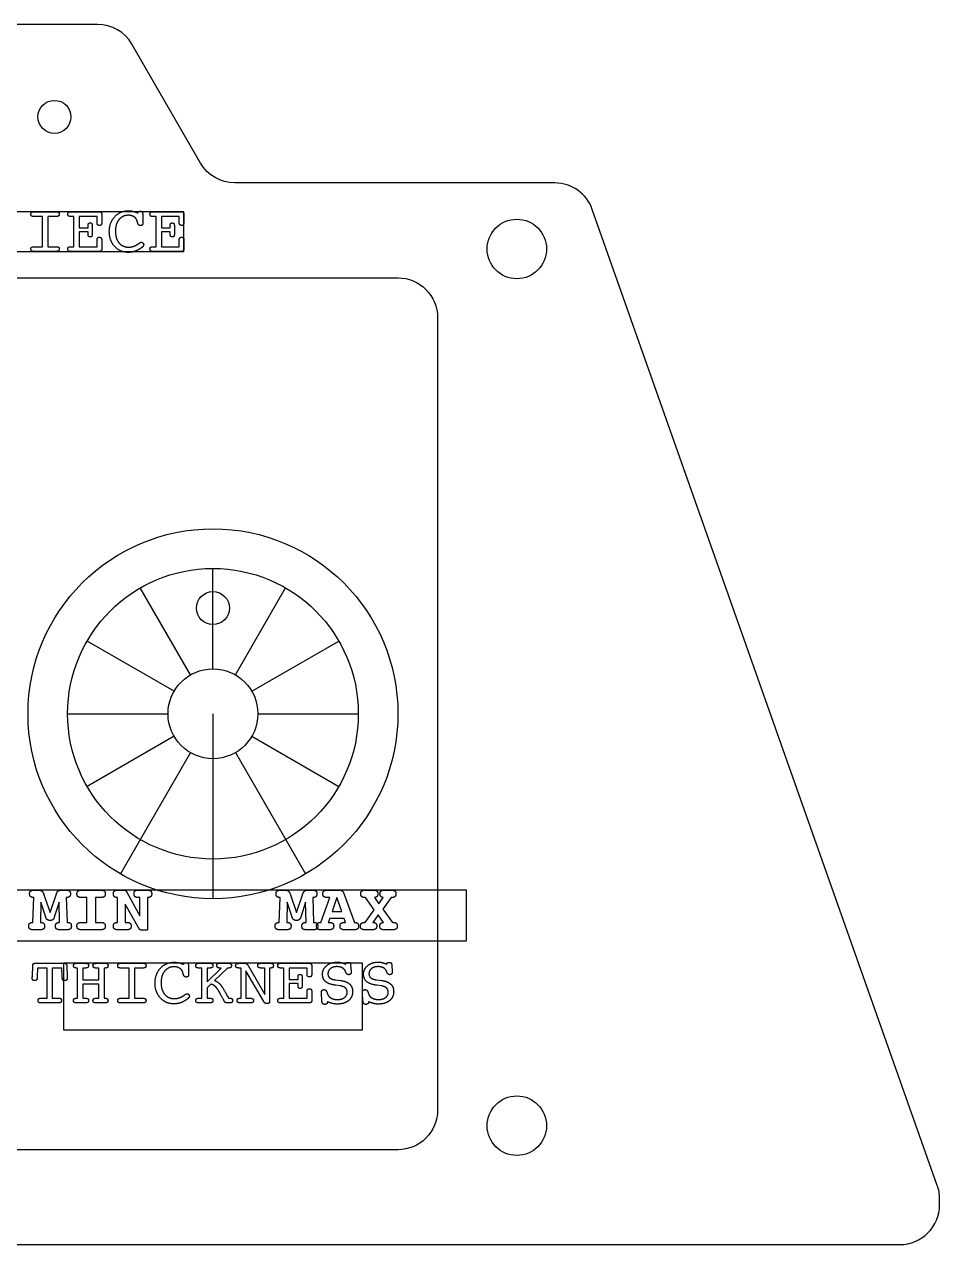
# Model space of a CAD drawing. Header units: millimetres. Extents: x -125 to 125, y -165 to -73.
# Drawn here: x 55.7 to 125, y -165 to -72.6 of the extents above; entities that cross this region are included whole.
import ezdxf

# ---------------------------------------------------------------- set-up
doc = ezdxf.new("R2010")
doc.units = ezdxf.units.MM
doc.layers.get('0').update_dxf_attribs({"linetype": 'CONTINUOUS'})

msp = doc.modelspace()

# ---------------------------------------------------------------- linework, layer by layer
for p, q in [((56.412, -86.789), (56.526, -86.789)), ((56.526, -86.789), (58.061, -86.789)), ((58.061, -86.789), (58.18, -86.789)), ((59.204, -86.789), (59.318, -86.789)), ((59.318, -86.789), (61.408, -86.789)), ((65.422, -86.789), (65.536, -86.789)), ((65.536, -86.789), (67.625, -86.789)), ((57.097, -87.153), (56.526, -87.153)), ((57.097, -89.432), (57.097, -87.153)), ((58.061, -87.153), (57.489, -87.153)), ((57.489, -87.153), (57.489, -89.432)), ((59.48, -87.153), (59.318, -87.153)), ((59.48, -89.432), (59.48, -87.153)), ((61.226, -87.153), (59.88, -87.153)), ((59.88, -87.153), (59.88, -88.006)), ((61.226, -87.515), (61.226, -87.153)), ((61.582, -86.991), (61.582, -87.588)), ((65.698, -87.153), (65.536, -87.153)), ((65.698, -89.432), (65.698, -87.153)), ((67.443, -87.153), (66.097, -87.153)), ((66.097, -87.153), (66.097, -88.006)), ((67.443, -87.515), (67.443, -87.153)), ((67.8, -86.991), (67.8, -87.588)), ((59.88, -88.006), (60.543, -88.006)), ((60.543, -88.312), (59.88, -88.312)), ((59.88, -88.312), (59.88, -89.432)), ((60.543, -88.006), (60.543, -87.872)), ((60.543, -88.4), (60.543, -88.312)), ((60.864, -87.93), (60.864, -88.4)), ((66.097, -88.006), (66.76, -88.006)), ((66.76, -88.312), (66.097, -88.312)), ((66.097, -88.312), (66.097, -89.432)), ((66.76, -88.006), (66.76, -87.872)), ((66.76, -88.4), (66.76, -88.312)), ((67.081, -87.93), (67.081, -88.4)), ((56.526, -89.432), (57.097, -89.432)), ((57.489, -89.432), (58.061, -89.432)), ((59.318, -89.432), (59.48, -89.432)), ((59.88, -89.432), (61.226, -89.432)), ((61.226, -89.432), (61.226, -89.023)), ((61.582, -88.964), (61.582, -89.602)), ((65.536, -89.432), (65.698, -89.432)), ((66.097, -89.432), (67.443, -89.432)), ((67.443, -89.432), (67.443, -89.023)), ((67.8, -88.964), (67.8, -89.602)), ((56.526, -89.789), (56.407, -89.789)), ((58.061, -89.789), (56.526, -89.789)), ((59.318, -89.789), (59.199, -89.789)), ((61.408, -89.789), (59.318, -89.789)), ((65.536, -89.789), (65.417, -89.789)), ((67.625, -89.789), (65.536, -89.789)), ((70, -121.389), (70, -113.789)), ((68.3, -121.845), (64.5, -115.263)), ((71.7, -121.845), (75.5, -115.263)), ((67.056, -123.089), (60.474, -119.289)), ((72.944, -123.089), (79.526, -119.289)), ((59, -124.789), (66.6, -124.789)), ((70, -124.789), (70, -138.789)), ((73.4, -124.789), (81, -124.789)), ((67.056, -126.489), (60.474, -130.289)), ((72.944, -126.489), (79.526, -130.289)), ((68.3, -127.734), (63, -136.913)), ((71.7, -127.734), (77, -136.913)), ((56.442, -138.14), (56.836, -138.14)), ((57.178, -138.411), (57.674, -139.845)), ((57.674, -139.845), (58.157, -138.411)), ((58.498, -138.14), (58.893, -138.14)), ((60.026, -138.145), (61.529, -138.145)), ((62.773, -138.14), (63.188, -138.14)), ((63.509, -138.337), (64.473, -140.093)), ((64.334, -138.14), (65.052, -138.14)), ((75.094, -138.14), (75.489, -138.14)), ((75.831, -138.411), (76.326, -139.845)), ((76.326, -139.845), (76.809, -138.411)), ((77.151, -138.14), (77.546, -138.14)), ((78.638, -138.14), (79.587, -138.14)), ((79.903, -138.383), (79.903, -138.39)), ((79.903, -138.39), (80.705, -140.586)), ((81.509, -138.14), (82.157, -138.14)), ((82.959, -138.14), (83.525, -138.14)), ((56.368, -140.586), (56.442, -138.699)), ((56.442, -138.699), (56.401, -138.699)), ((56.976, -139.043), (56.94, -140.586)), ((57.342, -140.191), (56.976, -139.043)), ((58.359, -139.043), (57.99, -140.191)), ((58.395, -140.586), (58.359, -139.043)), ((58.933, -138.699), (58.893, -138.699)), ((58.893, -138.699), (58.964, -140.586)), ((60.451, -138.699), (60.026, -138.699)), ((60.451, -140.586), (60.451, -138.699)), ((61.104, -138.699), (61.104, -140.586)), ((61.529, -138.699), (61.104, -138.699)), ((62.773, -138.699), (62.733, -138.699)), ((62.773, -140.586), (62.773, -138.699)), ((64.405, -141.061), (63.352, -139.212)), ((63.352, -139.212), (63.352, -140.586)), ((64.473, -138.699), (64.334, -138.699)), ((64.473, -140.093), (64.473, -138.699)), ((65.095, -138.699), (65.052, -138.699)), ((65.052, -138.699), (65.052, -140.996)), ((75.021, -140.586), (75.094, -138.699)), ((75.094, -138.699), (75.054, -138.699)), ((75.628, -139.043), (75.593, -140.586)), ((75.995, -140.191), (75.628, -139.043)), ((77.012, -139.043), (76.642, -140.191)), ((77.047, -140.586), (77.012, -139.043)), ((77.586, -138.699), (77.546, -138.699)), ((77.546, -138.699), (77.616, -140.586)), ((78.163, -140.586), (78.841, -138.699)), ((78.841, -138.699), (78.638, -138.699)), ((79.379, -138.699), (79.013, -139.766)), ((79.746, -139.766), (79.379, -138.699)), ((81.54, -138.699), (81.479, -138.699)), ((82.212, -139.632), (81.54, -138.699)), ((82.218, -138.699), (82.562, -139.182)), ((82.562, -139.182), (82.893, -138.699)), ((83.482, -138.699), (82.85, -139.577)), ((83.508, -138.699), (83.482, -138.699)), ((83.556, -138.699), (83.508, -138.699)), ((78.836, -140.29), (78.727, -140.586)), ((79.928, -140.29), (78.836, -140.29)), ((79.013, -139.766), (79.746, -139.766)), ((80.032, -140.586), (79.928, -140.29)), ((81.519, -140.581), (82.212, -139.632)), ((82.508, -140.017), (82.109, -140.581)), ((82.898, -140.581), (82.508, -140.017)), ((82.85, -139.577), (83.596, -140.581)), ((56.328, -140.586), (56.368, -140.586)), ((56.94, -141.14), (56.368, -141.14)), ((56.94, -140.586), (56.981, -140.586)), ((58.354, -140.586), (58.395, -140.586)), ((58.964, -141.14), (58.395, -141.14)), ((58.964, -140.586), (59.007, -140.586)), ((60.026, -140.586), (60.451, -140.586)), ((61.529, -141.14), (60.026, -141.14)), ((61.104, -140.586), (61.529, -140.586)), ((62.733, -140.586), (62.773, -140.586)), ((63.499, -141.14), (62.773, -141.14)), ((63.352, -140.586), (63.499, -140.586)), ((64.913, -141.175), (64.66, -141.175)), ((74.981, -140.586), (75.021, -140.586)), ((75.593, -141.14), (75.021, -141.14)), ((75.593, -140.586), (75.633, -140.586)), ((77.007, -140.586), (77.047, -140.586)), ((77.616, -141.14), (77.047, -141.14)), ((77.616, -140.586), (77.659, -140.586)), ((78.12, -140.586), (78.163, -140.586)), ((78.815, -141.14), (78.163, -141.14)), ((78.727, -140.586), (78.815, -140.586)), ((79.944, -140.586), (80.032, -140.586)), ((80.705, -141.14), (79.944, -141.14)), ((80.705, -140.586), (80.748, -140.586)), ((81.456, -140.581), (81.519, -140.581)), ((82.073, -141.14), (81.484, -141.14)), ((83.626, -141.14), (82.949, -141.14)), ((83.596, -140.581), (83.659, -140.581)), ((56.327, -144.688), (56.352, -143.853)), ((56.544, -143.676), (58.742, -143.676)), ((56.721, -144.04), (56.696, -144.698)), ((57.447, -144.04), (56.721, -144.04)), ((57.447, -146.32), (57.447, -144.04)), ((58.565, -144.04), (57.839, -144.04)), ((57.839, -144.04), (57.839, -146.32)), ((58.591, -144.698), (58.565, -144.04)), ((58.932, -143.853), (58.96, -144.688)), ((59.638, -143.676), (59.747, -143.676)), ((59.752, -144.04), (59.711, -144.04)), ((59.747, -143.676), (60.275, -143.676)), ((59.752, -146.32), (59.752, -144.04)), ((60.26, -144.04), (60.146, -144.04)), ((60.146, -144.04), (60.146, -144.921)), ((61.358, -144.04), (61.186, -144.04)), ((61.254, -143.676), (61.758, -143.676)), ((61.358, -144.921), (61.358, -144.04)), ((61.813, -144.04), (61.753, -144.04)), ((61.753, -144.04), (61.753, -146.32)), ((61.758, -143.676), (61.871, -143.676)), ((62.979, -143.676), (63.093, -143.676)), ((63.093, -143.676), (64.629, -143.676)), ((63.665, -144.04), (63.093, -144.04)), ((63.665, -146.32), (63.665, -144.04)), ((64.629, -144.04), (64.057, -144.04)), ((64.057, -144.04), (64.057, -146.32)), ((64.629, -143.676), (64.747, -143.676)), ((68.881, -143.676), (69.746, -143.676)), ((69.167, -144.04), (69.005, -144.04)), ((69.167, -146.32), (69.167, -144.04)), ((69.675, -144.04), (69.561, -144.04)), ((69.561, -144.04), (69.561, -145.07)), ((69.561, -145.07), (70.616, -144.04)), ((71.094, -144.04), (70.115, -144.986)), ((70.477, -143.676), (71.223, -143.676)), ((70.586, -144.04), (70.53, -144.04)), ((70.616, -144.04), (70.586, -144.04)), ((71.129, -144.04), (71.094, -144.04)), ((72.141, -144.04), (72.078, -144.04)), ((72.141, -143.676), (72.379, -143.676)), ((72.141, -146.32), (72.141, -144.04)), ((72.652, -143.838), (73.927, -146.039)), ((73.828, -144.04), (73.649, -144.04)), ((73.664, -143.676), (74.269, -143.676)), ((73.927, -144.04), (73.828, -144.04)), ((73.927, -146.039), (73.927, -144.04)), ((74.269, -143.676), (74.39, -143.676)), ((74.317, -144.04), (74.286, -144.04)), ((74.286, -144.04), (74.286, -146.588)), ((75.098, -143.676), (75.212, -143.676)), ((75.212, -143.676), (77.301, -143.676)), ((75.374, -144.04), (75.212, -144.04)), ((75.374, -146.32), (75.374, -144.04)), ((77.119, -144.04), (75.774, -144.04)), ((75.774, -144.04), (75.774, -144.893)), ((77.119, -144.402), (77.119, -144.04)), ((77.476, -143.879), (77.476, -144.476)), ((80.42, -143.8), (80.456, -144.329)), ((83.529, -143.8), (83.565, -144.329)), ((60.146, -144.921), (61.358, -144.921)), ((73.844, -146.572), (72.498, -144.253)), ((72.498, -144.253), (72.498, -146.32)), ((75.774, -144.893), (76.436, -144.893)), ((76.436, -144.893), (76.436, -144.759)), ((76.758, -144.817), (76.758, -145.287)), ((79.28, -144.936), (79.684, -144.986)), ((80.456, -144.329), (80.456, -144.354)), ((82.388, -144.936), (82.793, -144.986)), ((83.565, -144.329), (83.565, -144.354)), ((61.358, -145.267), (60.146, -145.267)), ((60.146, -145.267), (60.146, -146.32)), ((61.358, -146.32), (61.358, -145.267)), ((69.839, -145.262), (69.561, -145.525)), ((69.561, -145.525), (69.561, -146.32)), ((70.596, -146.064), (70.497, -145.879)), ((76.436, -145.199), (75.774, -145.199)), ((75.774, -145.199), (75.774, -146.32)), ((76.436, -145.287), (76.436, -145.199)), ((77.119, -146.32), (77.119, -145.91)), ((77.476, -145.852), (77.476, -146.489)), ((78.212, -145.94), (78.212, -145.895)), ((78.245, -146.527), (78.212, -145.94)), ((79.669, -145.396), (79.295, -145.346)), ((81.321, -145.94), (81.321, -145.895)), ((81.354, -146.527), (81.321, -145.94)), ((82.778, -145.396), (82.403, -145.346)), ((58.353, -146.676), (56.934, -146.676)), ((56.974, -146.32), (57.058, -146.32)), ((57.058, -146.32), (57.447, -146.32)), ((57.839, -146.32), (58.229, -146.32)), ((58.229, -146.32), (58.328, -146.32)), ((59.747, -146.676), (59.633, -146.676)), ((59.706, -146.32), (59.752, -146.32)), ((60.301, -146.676), (59.747, -146.676)), ((60.146, -146.32), (60.316, -146.32)), ((61.234, -146.32), (61.358, -146.32)), ((61.758, -146.676), (61.234, -146.676)), ((61.753, -146.32), (61.793, -146.32)), ((63.093, -146.676), (62.974, -146.676)), ((63.093, -146.32), (63.665, -146.32)), ((64.629, -146.676), (63.093, -146.676)), ((64.057, -146.32), (64.629, -146.32)), ((69.746, -146.676), (68.881, -146.676)), ((68.924, -146.32), (69.005, -146.32)), ((69.005, -146.32), (69.167, -146.32)), ((69.561, -146.32), (69.731, -146.32)), ((71.312, -146.676), (71.069, -146.676)), ((71.177, -146.32), (71.223, -146.32)), ((72.141, -146.676), (72.022, -146.676)), ((72.093, -146.32), (72.141, -146.32)), ((72.774, -146.676), (72.141, -146.676)), ((72.498, -146.32), (72.627, -146.32)), ((72.627, -146.32), (72.814, -146.32)), ((75.212, -146.676), (75.093, -146.676)), ((75.212, -146.32), (75.374, -146.32)), ((77.301, -146.676), (75.212, -146.676)), ((75.774, -146.32), (77.119, -146.32))]:
    msp.add_line(p, q)
for points in [[(63.866, -74.105, 0.267949), (61.268, -72.605), (-61.268, -72.605, 0.267949), (-63.866, -74.105), (-69.062, -83.105, -0.267949), (-71.66, -84.605), (-95.879, -84.605, 0.317837), (-98.707, -86.605), (-124.828, -160.488, 0.085164), (-125, -161.488), (-125, -161.973, 0.414214), (-122, -164.973), (122, -164.973, 0.414214), (125, -161.973), (125, -161.488, 0.085164), (124.828, -160.488), (98.707, -86.605, 0.317837), (95.879, -84.605), (71.66, -84.605, -0.267949), (69.062, -83.105)], [(24, -91.789), (84, -91.789, -0.414214), (87, -94.789), (87, -154.789, -0.414214), (84, -157.789), (24, -157.789, -0.414214), (21, -154.789), (21, -94.789, -0.414214)]]:
    msp.add_lwpolyline(points, format="xyb", close=True)
for points in [[(40.205, -89.789), (67.795, -89.789), (67.795, -86.789), (40.205, -86.789)], [(50.822, -141.966), (89.178, -141.966), (89.178, -138.14), (50.822, -138.14)], [(58.683, -148.725), (81.317, -148.725), (81.317, -143.676), (58.683, -143.676)]]:
    msp.add_lwpolyline(points, close=True)
for centre, radius in [((58, -79.605), 1.25), ((93, -89.605), 2.25), ((70, -124.789), 14), ((70, -124.789), 11), ((70, -116.789), 1.25), ((70, -124.789), 3.4), ((93, -155.973), 2.25)]:
    msp.add_circle(centre, radius)
for points in [[(56.268, -86.835), (56.316, -86.789), (56.412, -86.789)], [(58.18, -86.789), (58.271, -86.789), (58.317, -86.835)], [(59.06, -86.835), (59.108, -86.789), (59.204, -86.789)], [(61.408, -86.789), (61.494, -86.789), (61.537, -86.842)], [(62.566, -87.161), (62.978, -86.711), (63.603, -86.711)], [(63.603, -86.711), (63.77, -86.711), (63.942, -86.751)], [(63.942, -86.751), (64.117, -86.792), (64.309, -86.873)], [(64.309, -86.873), (64.334, -86.804), (64.38, -86.776)], [(64.38, -86.776), (64.425, -86.749), (64.511, -86.749)], [(64.511, -86.749), (64.605, -86.749), (64.643, -86.794)], [(64.643, -86.794), (64.681, -86.84), (64.681, -86.981)], [(65.278, -86.835), (65.326, -86.789), (65.422, -86.789)], [(67.625, -86.789), (67.711, -86.789), (67.754, -86.842)], [(56.22, -86.971), (56.22, -86.878), (56.268, -86.835)], [(56.278, -87.115), (56.22, -87.075), (56.22, -86.971)], [(56.526, -87.153), (56.336, -87.153), (56.278, -87.115)], [(58.306, -87.115), (58.251, -87.153), (58.061, -87.153)], [(58.365, -86.971), (58.365, -87.075), (58.306, -87.115)], [(58.317, -86.835), (58.365, -86.88), (58.365, -86.971)], [(59.015, -86.971), (59.015, -86.878), (59.06, -86.835)], [(59.07, -87.115), (59.015, -87.075), (59.015, -86.971)], [(59.318, -87.153), (59.129, -87.153), (59.07, -87.115)], [(60.543, -87.872), (60.543, -87.735), (60.578, -87.682)], [(60.578, -87.682), (60.616, -87.629), (60.707, -87.629)], [(60.707, -87.629), (60.796, -87.629), (60.828, -87.687)], [(60.828, -87.687), (60.864, -87.743), (60.864, -87.93)], [(61.263, -87.765), (61.226, -87.71), (61.226, -87.515)], [(61.537, -86.842), (61.582, -86.893), (61.582, -86.991)], [(61.582, -87.588), (61.582, -87.72), (61.544, -87.771)], [(62.154, -88.292), (62.154, -87.611), (62.566, -87.161)], [(62.885, -87.384), (62.614, -87.71), (62.614, -88.261)], [(63.603, -87.055), (63.156, -87.055), (62.885, -87.384)], [(64.031, -87.176), (63.849, -87.055), (63.603, -87.055)], [(64.261, -87.485), (64.213, -87.295), (64.031, -87.176)], [(64.289, -87.593), (64.271, -87.523), (64.261, -87.485)], [(64.506, -87.831), (64.339, -87.831), (64.289, -87.593)], [(64.691, -87.629), (64.691, -87.748), (64.651, -87.791)], [(64.681, -86.981), (64.681, -87.229), (64.686, -87.444)], [(64.686, -87.444), (64.691, -87.657), (64.691, -87.629)], [(65.232, -86.971), (65.232, -86.878), (65.278, -86.835)], [(65.288, -87.115), (65.232, -87.075), (65.232, -86.971)], [(65.536, -87.153), (65.346, -87.153), (65.288, -87.115)], [(66.76, -87.872), (66.76, -87.735), (66.796, -87.682)], [(66.796, -87.682), (66.833, -87.629), (66.925, -87.629)], [(66.925, -87.629), (67.013, -87.629), (67.046, -87.687)], [(67.046, -87.687), (67.081, -87.743), (67.081, -87.93)], [(67.481, -87.765), (67.443, -87.71), (67.443, -87.515)], [(67.754, -86.842), (67.8, -86.893), (67.8, -86.991)], [(67.8, -87.588), (67.8, -87.72), (67.762, -87.771)], [(60.575, -88.636), (60.543, -88.575), (60.543, -88.4)], [(60.702, -88.696), (60.611, -88.696), (60.575, -88.636)], [(60.828, -88.643), (60.793, -88.696), (60.702, -88.696)], [(60.864, -88.4), (60.864, -88.59), (60.828, -88.643)], [(61.408, -87.821), (61.304, -87.821), (61.263, -87.765)], [(61.544, -87.771), (61.506, -87.821), (61.408, -87.821)], [(62.561, -89.422), (62.154, -88.98), (62.154, -88.292)], [(62.614, -88.261), (62.614, -88.813), (62.887, -89.142)], [(64.651, -87.791), (64.61, -87.831), (64.506, -87.831)], [(66.793, -88.636), (66.76, -88.575), (66.76, -88.4)], [(66.919, -88.696), (66.828, -88.696), (66.793, -88.636)], [(67.046, -88.643), (67.011, -88.696), (66.919, -88.696)], [(67.081, -88.4), (67.081, -88.59), (67.046, -88.643)], [(67.625, -87.821), (67.521, -87.821), (67.481, -87.765)], [(67.762, -87.771), (67.724, -87.821), (67.625, -87.821)], [(56.22, -89.607), (56.22, -89.506), (56.275, -89.47)], [(56.275, -89.47), (56.331, -89.432), (56.526, -89.432)], [(58.061, -89.432), (58.256, -89.432), (58.309, -89.47)], [(58.309, -89.47), (58.365, -89.506), (58.365, -89.607)], [(59.015, -89.607), (59.015, -89.506), (59.068, -89.47)], [(59.068, -89.47), (59.124, -89.432), (59.318, -89.432)], [(61.226, -89.023), (61.226, -88.828), (61.263, -88.772)], [(61.263, -88.772), (61.304, -88.717), (61.408, -88.717)], [(61.408, -88.717), (61.504, -88.717), (61.542, -88.77)], [(61.542, -88.77), (61.582, -88.82), (61.582, -88.964)], [(63.593, -89.862), (62.968, -89.862), (62.561, -89.422)], [(62.887, -89.142), (63.163, -89.468), (63.613, -89.468)], [(63.613, -89.468), (63.76, -89.468), (63.912, -89.427)], [(63.912, -89.427), (64.064, -89.384), (64.21, -89.301)], [(64.473, -89.592), (64.261, -89.731), (64.046, -89.797)], [(64.21, -89.301), (64.279, -89.265), (64.398, -89.182)], [(64.398, -89.182), (64.516, -89.096), (64.567, -89.096)], [(64.694, -89.422), (64.635, -89.491), (64.473, -89.592)], [(64.567, -89.096), (64.645, -89.096), (64.699, -89.149)], [(64.754, -89.276), (64.754, -89.351), (64.694, -89.422)], [(64.699, -89.149), (64.754, -89.2), (64.754, -89.276)], [(65.232, -89.607), (65.232, -89.506), (65.285, -89.47)], [(65.285, -89.47), (65.341, -89.432), (65.536, -89.432)], [(67.443, -89.023), (67.443, -88.828), (67.481, -88.772)], [(67.481, -88.772), (67.521, -88.717), (67.625, -88.717)], [(67.625, -88.717), (67.721, -88.717), (67.759, -88.77)], [(67.759, -88.77), (67.8, -88.82), (67.8, -88.964)], [(56.268, -89.744), (56.22, -89.698), (56.22, -89.607)], [(56.407, -89.789), (56.316, -89.789), (56.268, -89.744)], [(58.309, -89.751), (58.256, -89.789), (58.061, -89.789)], [(58.365, -89.607), (58.365, -89.711), (58.309, -89.751)], [(59.06, -89.744), (59.015, -89.698), (59.015, -89.607)], [(59.199, -89.789), (59.108, -89.789), (59.06, -89.744)], [(61.537, -89.741), (61.491, -89.789), (61.408, -89.789)], [(61.582, -89.602), (61.582, -89.693), (61.537, -89.741)], [(64.046, -89.797), (63.831, -89.862), (63.593, -89.862)], [(65.278, -89.744), (65.232, -89.698), (65.232, -89.607)], [(65.417, -89.789), (65.326, -89.789), (65.278, -89.744)], [(67.754, -89.741), (67.709, -89.789), (67.625, -89.789)], [(67.8, -89.602), (67.8, -89.693), (67.754, -89.741)], [(56.121, -138.421), (56.121, -138.271), (56.194, -138.206)], [(56.191, -138.628), (56.121, -138.557), (56.121, -138.421)], [(56.194, -138.206), (56.27, -138.14), (56.442, -138.14)], [(56.836, -138.14), (56.968, -138.14), (57.046, -138.203)], [(57.046, -138.203), (57.127, -138.266), (57.178, -138.411)], [(58.157, -138.411), (58.202, -138.269), (58.283, -138.206)], [(58.283, -138.206), (58.364, -138.14), (58.498, -138.14)], [(58.893, -138.14), (59.065, -138.14), (59.138, -138.206)], [(59.138, -138.206), (59.214, -138.271), (59.214, -138.421)], [(59.214, -138.421), (59.214, -138.557), (59.141, -138.628)], [(59.705, -138.421), (59.705, -138.271), (59.778, -138.208)], [(59.778, -138.633), (59.705, -138.567), (59.705, -138.421)], [(59.778, -138.208), (59.852, -138.145), (60.026, -138.145)], [(61.529, -138.145), (61.708, -138.145), (61.779, -138.208)], [(61.85, -138.421), (61.85, -138.567), (61.777, -138.633)], [(61.779, -138.208), (61.85, -138.271), (61.85, -138.421)], [(62.462, -138.421), (62.462, -138.274), (62.535, -138.208)], [(62.533, -138.628), (62.462, -138.555), (62.462, -138.421)], [(62.535, -138.208), (62.611, -138.14), (62.773, -138.14)], [(63.188, -138.14), (63.337, -138.14), (63.39, -138.18)], [(63.39, -138.18), (63.444, -138.218), (63.509, -138.337)], [(64.023, -138.421), (64.023, -138.274), (64.094, -138.208)], [(64.094, -138.633), (64.023, -138.567), (64.023, -138.421)], [(64.094, -138.208), (64.167, -138.14), (64.334, -138.14)], [(65.052, -138.14), (65.217, -138.14), (65.29, -138.208)], [(65.29, -138.208), (65.363, -138.274), (65.363, -138.421)], [(65.363, -138.421), (65.363, -138.555), (65.293, -138.628)], [(74.773, -138.421), (74.773, -138.271), (74.847, -138.206)], [(74.844, -138.628), (74.773, -138.557), (74.773, -138.421)], [(74.847, -138.206), (74.922, -138.14), (75.094, -138.14)], [(75.489, -138.14), (75.621, -138.14), (75.699, -138.203)], [(75.699, -138.203), (75.78, -138.266), (75.831, -138.411)], [(76.809, -138.411), (76.855, -138.269), (76.936, -138.206)], [(76.936, -138.206), (77.017, -138.14), (77.151, -138.14)], [(77.546, -138.14), (77.718, -138.14), (77.791, -138.206)], [(77.791, -138.206), (77.867, -138.271), (77.867, -138.421)], [(77.867, -138.421), (77.867, -138.557), (77.793, -138.628)], [(78.317, -138.421), (78.317, -138.271), (78.39, -138.206)], [(78.39, -138.633), (78.317, -138.567), (78.317, -138.421)], [(78.39, -138.206), (78.466, -138.14), (78.638, -138.14)], [(79.587, -138.14), (79.812, -138.14), (79.903, -138.383)], [(81.188, -138.421), (81.188, -138.271), (81.261, -138.206)], [(81.259, -138.631), (81.188, -138.56), (81.188, -138.421)], [(81.261, -138.206), (81.337, -138.14), (81.509, -138.14)], [(82.157, -138.14), (82.329, -138.14), (82.402, -138.206)], [(82.402, -138.206), (82.478, -138.271), (82.478, -138.421)], [(82.478, -138.421), (82.478, -138.55), (82.412, -138.62)], [(82.642, -138.421), (82.642, -138.271), (82.716, -138.206)], [(82.706, -138.618), (82.642, -138.547), (82.642, -138.421)], [(82.716, -138.206), (82.789, -138.14), (82.959, -138.14)], [(83.525, -138.14), (83.695, -138.14), (83.768, -138.206)], [(83.768, -138.206), (83.844, -138.271), (83.844, -138.421)], [(83.844, -138.421), (83.844, -138.56), (83.771, -138.631)], [(56.401, -138.699), (56.265, -138.699), (56.191, -138.628)], [(59.141, -138.628), (59.07, -138.699), (58.933, -138.699)], [(60.026, -138.699), (59.854, -138.699), (59.778, -138.633)], [(61.777, -138.633), (61.703, -138.699), (61.529, -138.699)], [(62.733, -138.699), (62.604, -138.699), (62.533, -138.628)], [(64.334, -138.699), (64.167, -138.699), (64.094, -138.633)], [(65.293, -138.628), (65.224, -138.699), (65.095, -138.699)], [(75.054, -138.699), (74.917, -138.699), (74.844, -138.628)], [(77.793, -138.628), (77.723, -138.699), (77.586, -138.699)], [(78.638, -138.699), (78.466, -138.699), (78.39, -138.633)], [(81.479, -138.699), (81.332, -138.699), (81.259, -138.631)], [(82.412, -138.62), (82.347, -138.691), (82.218, -138.699)], [(82.893, -138.699), (82.769, -138.689), (82.706, -138.618)], [(83.771, -138.631), (83.7, -138.699), (83.556, -138.699)], [(57.459, -140.379), (57.383, -140.32), (57.342, -140.191)], [(57.669, -140.434), (57.537, -140.434), (57.459, -140.379)], [(57.874, -140.379), (57.8, -140.434), (57.669, -140.434)], [(57.99, -140.191), (57.949, -140.32), (57.874, -140.379)], [(76.111, -140.379), (76.035, -140.32), (75.995, -140.191)], [(76.321, -140.434), (76.19, -140.434), (76.111, -140.379)], [(76.526, -140.379), (76.453, -140.434), (76.321, -140.434)], [(76.642, -140.191), (76.602, -140.32), (76.526, -140.379)], [(56.052, -140.859), (56.052, -140.725), (56.121, -140.657)], [(56.126, -141.074), (56.052, -141.008), (56.052, -140.859)], [(56.121, -140.657), (56.191, -140.586), (56.328, -140.586)], [(56.368, -141.14), (56.199, -141.14), (56.126, -141.074)], [(57.183, -141.074), (57.11, -141.14), (56.94, -141.14)], [(56.981, -140.586), (57.117, -140.586), (57.185, -140.657)], [(57.256, -140.859), (57.256, -141.008), (57.183, -141.074)], [(57.185, -140.657), (57.256, -140.725), (57.256, -140.859)], [(58.078, -140.859), (58.078, -140.725), (58.147, -140.657)], [(58.149, -141.077), (58.078, -141.011), (58.078, -140.859)], [(58.147, -140.657), (58.218, -140.586), (58.354, -140.586)], [(58.395, -141.14), (58.223, -141.14), (58.149, -141.077)], [(59.207, -141.074), (59.136, -141.14), (58.964, -141.14)], [(59.007, -140.586), (59.143, -140.586), (59.212, -140.657)], [(59.28, -140.859), (59.28, -141.008), (59.207, -141.074)], [(59.212, -140.657), (59.28, -140.725), (59.28, -140.859)], [(59.705, -140.859), (59.705, -140.712), (59.778, -140.649)], [(59.778, -141.074), (59.705, -141.008), (59.705, -140.859)], [(59.778, -140.649), (59.852, -140.586), (60.026, -140.586)], [(60.026, -141.14), (59.854, -141.14), (59.778, -141.074)], [(61.529, -140.586), (61.701, -140.586), (61.774, -140.652)], [(61.774, -141.074), (61.698, -141.14), (61.529, -141.14)], [(61.774, -140.652), (61.85, -140.715), (61.85, -140.859)], [(61.85, -140.859), (61.85, -141.006), (61.774, -141.074)], [(62.462, -140.859), (62.462, -140.725), (62.53, -140.657)], [(62.535, -141.074), (62.462, -141.008), (62.462, -140.859)], [(62.53, -140.657), (62.599, -140.586), (62.733, -140.586)], [(62.773, -141.14), (62.609, -141.14), (62.535, -141.074)], [(63.499, -140.586), (63.664, -140.586), (63.734, -140.649)], [(63.732, -141.074), (63.661, -141.14), (63.499, -141.14)], [(63.805, -140.859), (63.805, -141.008), (63.732, -141.074)], [(63.734, -140.649), (63.805, -140.712), (63.805, -140.859)], [(64.488, -141.15), (64.44, -141.125), (64.405, -141.061)], [(64.66, -141.175), (64.539, -141.175), (64.488, -141.15)], [(65.027, -141.145), (65.002, -141.175), (64.913, -141.175)], [(65.052, -140.996), (65.052, -141.115), (65.027, -141.145)], [(74.705, -140.859), (74.705, -140.725), (74.773, -140.657)], [(74.778, -141.074), (74.705, -141.008), (74.705, -140.859)], [(74.773, -140.657), (74.844, -140.586), (74.981, -140.586)], [(75.021, -141.14), (74.852, -141.14), (74.778, -141.074)], [(75.836, -141.074), (75.762, -141.14), (75.593, -141.14)], [(75.633, -140.586), (75.77, -140.586), (75.838, -140.657)], [(75.909, -140.859), (75.909, -141.008), (75.836, -141.074)], [(75.838, -140.657), (75.909, -140.725), (75.909, -140.859)], [(76.731, -140.859), (76.731, -140.725), (76.799, -140.657)], [(76.802, -141.077), (76.731, -141.011), (76.731, -140.859)], [(76.799, -140.657), (76.87, -140.586), (77.007, -140.586)], [(77.047, -141.14), (76.875, -141.14), (76.802, -141.077)], [(77.859, -141.074), (77.788, -141.14), (77.616, -141.14)], [(77.659, -140.586), (77.796, -140.586), (77.864, -140.657)], [(77.841, -140.859), (77.841, -140.725), (77.912, -140.657)], [(77.915, -141.074), (77.841, -141.008), (77.841, -140.859)], [(77.933, -140.859), (77.933, -141.008), (77.859, -141.074)], [(77.864, -140.657), (77.933, -140.725), (77.933, -140.859)], [(77.912, -140.657), (77.983, -140.586), (78.12, -140.586)], [(78.163, -141.14), (77.988, -141.14), (77.915, -141.074)], [(78.815, -140.586), (78.987, -140.586), (79.061, -140.652)], [(79.061, -141.074), (78.987, -141.14), (78.815, -141.14)], [(79.061, -140.652), (79.137, -140.715), (79.137, -140.859)], [(79.137, -140.859), (79.137, -141.008), (79.061, -141.074)], [(79.622, -140.859), (79.622, -140.712), (79.696, -140.649)], [(79.696, -141.077), (79.622, -141.011), (79.622, -140.859)], [(79.696, -140.649), (79.769, -140.586), (79.944, -140.586)], [(79.944, -141.14), (79.769, -141.14), (79.696, -141.077)], [(80.95, -141.074), (80.877, -141.14), (80.705, -141.14)], [(80.748, -140.586), (80.884, -140.586), (80.955, -140.657)], [(81.026, -140.859), (81.026, -141.008), (80.95, -141.074)], [(80.955, -140.657), (81.026, -140.725), (81.026, -140.859)], [(81.168, -140.859), (81.168, -140.72), (81.239, -140.652)], [(81.239, -141.074), (81.168, -141.008), (81.168, -140.859)], [(81.239, -140.652), (81.312, -140.581), (81.456, -140.581)], [(81.484, -141.14), (81.312, -141.14), (81.239, -141.074)], [(82.319, -141.074), (82.245, -141.14), (82.073, -141.14)], [(82.109, -140.581), (82.255, -140.583), (82.324, -140.654)], [(82.395, -140.859), (82.395, -141.008), (82.319, -141.074)], [(82.324, -140.654), (82.395, -140.723), (82.395, -140.859)], [(82.627, -140.859), (82.627, -140.723), (82.693, -140.657)], [(82.701, -141.074), (82.627, -141.008), (82.627, -140.859)], [(82.693, -140.657), (82.759, -140.588), (82.898, -140.581)], [(82.949, -141.14), (82.777, -141.14), (82.701, -141.074)], [(83.872, -141.074), (83.798, -141.14), (83.626, -141.14)], [(83.659, -140.581), (83.804, -140.581), (83.874, -140.652)], [(83.948, -140.859), (83.948, -141.008), (83.872, -141.074)], [(83.874, -140.652), (83.948, -140.72), (83.948, -140.859)], [(56.352, -143.853), (56.357, -143.76), (56.403, -143.719)], [(56.403, -143.719), (56.448, -143.676), (56.544, -143.676)], [(58.742, -143.676), (58.839, -143.676), (58.884, -143.719)], [(58.884, -143.719), (58.93, -143.76), (58.932, -143.853)], [(59.446, -143.858), (59.446, -143.765), (59.491, -143.722)], [(59.501, -144), (59.446, -143.96), (59.446, -143.858)], [(59.491, -143.722), (59.539, -143.676), (59.638, -143.676)], [(59.711, -144.04), (59.559, -144.04), (59.501, -144)], [(60.518, -144), (60.45, -144.04), (60.26, -144.04)], [(60.275, -143.676), (60.478, -143.676), (60.531, -143.717)], [(60.586, -143.858), (60.586, -143.96), (60.518, -144)], [(60.531, -143.717), (60.586, -143.755), (60.586, -143.858)], [(60.918, -143.858), (60.918, -143.755), (60.973, -143.717)], [(60.978, -143.997), (60.918, -143.954), (60.918, -143.858)], [(60.973, -143.717), (61.032, -143.676), (61.254, -143.676)], [(61.186, -144.04), (61.042, -144.04), (60.978, -143.997)], [(62.003, -144), (61.95, -144.04), (61.813, -144.04)], [(61.871, -143.676), (61.962, -143.676), (62.008, -143.722)], [(62.056, -143.858), (62.056, -143.957), (62.003, -144)], [(62.008, -143.722), (62.056, -143.767), (62.056, -143.858)], [(62.787, -143.858), (62.787, -143.765), (62.835, -143.722)], [(62.845, -144.003), (62.787, -143.962), (62.787, -143.858)], [(62.835, -143.722), (62.883, -143.676), (62.979, -143.676)], [(63.093, -144.04), (62.903, -144.04), (62.845, -144.003)], [(64.874, -144.003), (64.818, -144.04), (64.629, -144.04)], [(64.747, -143.676), (64.839, -143.676), (64.884, -143.722)], [(64.932, -143.858), (64.932, -143.962), (64.874, -144.003)], [(64.884, -143.722), (64.932, -143.767), (64.932, -143.858)], [(65.613, -145.179), (65.613, -144.498), (66.025, -144.048)], [(66.025, -144.048), (66.437, -143.598), (67.062, -143.598)], [(67.062, -143.942), (66.614, -143.942), (66.344, -144.271)], [(67.062, -143.598), (67.229, -143.598), (67.401, -143.638)], [(67.489, -144.063), (67.307, -143.942), (67.062, -143.942)], [(67.401, -143.638), (67.575, -143.679), (67.768, -143.76)], [(67.72, -144.372), (67.672, -144.182), (67.489, -144.063)], [(67.768, -143.76), (67.793, -143.691), (67.839, -143.664)], [(67.839, -143.664), (67.884, -143.636), (67.97, -143.636)], [(67.97, -143.636), (68.064, -143.636), (68.102, -143.681)], [(68.102, -143.681), (68.14, -143.727), (68.14, -143.868)], [(68.14, -143.868), (68.14, -144.116), (68.145, -144.331)], [(68.706, -143.858), (68.706, -143.77), (68.749, -143.724)], [(68.759, -144.003), (68.706, -143.962), (68.706, -143.858)], [(68.749, -143.724), (68.795, -143.676), (68.881, -143.676)], [(69.005, -144.04), (68.812, -144.04), (68.759, -144.003)], [(69.933, -144), (69.865, -144.04), (69.675, -144.04)], [(69.746, -143.676), (69.895, -143.676), (69.948, -143.717)], [(70.001, -143.858), (70.001, -143.96), (69.933, -144)], [(69.948, -143.717), (70.001, -143.757), (70.001, -143.858)], [(70.295, -143.858), (70.295, -143.76), (70.338, -143.719)], [(70.35, -143.997), (70.295, -143.954), (70.295, -143.858)], [(70.338, -143.719), (70.381, -143.676), (70.477, -143.676)], [(70.53, -144.04), (70.406, -144.04), (70.35, -143.997)], [(71.339, -144), (71.281, -144.04), (71.129, -144.04)], [(71.223, -143.676), (71.309, -143.676), (71.355, -143.724)], [(71.4, -143.858), (71.4, -143.957), (71.339, -144)], [(71.355, -143.724), (71.4, -143.77), (71.4, -143.858)], [(71.716, -143.858), (71.716, -143.765), (71.78, -143.724)], [(71.79, -144), (71.716, -143.96), (71.716, -143.858)], [(71.78, -143.724), (71.845, -143.681), (71.989, -143.681)], [(72.078, -144.04), (71.866, -144.04), (71.79, -144)], [(71.989, -143.681), (71.989, -143.681), (72.04, -143.679)], [(72.04, -143.679), (72.091, -143.676), (72.141, -143.676)], [(72.379, -143.676), (72.495, -143.676), (72.541, -143.704)], [(72.541, -143.704), (72.589, -143.729), (72.652, -143.838)], [(73.388, -143.858), (73.388, -143.755), (73.441, -143.717)], [(73.449, -143.997), (73.388, -143.952), (73.388, -143.858)], [(73.441, -143.717), (73.495, -143.676), (73.664, -143.676)], [(73.649, -144.04), (73.512, -144.04), (73.449, -143.997)], [(74.514, -144), (74.461, -144.04), (74.317, -144.04)], [(74.39, -143.676), (74.481, -143.676), (74.524, -143.722)], [(74.57, -143.858), (74.57, -143.96), (74.514, -144)], [(74.524, -143.722), (74.57, -143.767), (74.57, -143.858)], [(74.909, -143.858), (74.909, -143.765), (74.954, -143.722)], [(74.964, -144.003), (74.909, -143.962), (74.909, -143.858)], [(74.954, -143.722), (75.002, -143.676), (75.098, -143.676)], [(75.212, -144.04), (75.022, -144.04), (74.964, -144.003)], [(77.301, -143.676), (77.387, -143.676), (77.43, -143.729)], [(77.43, -143.729), (77.476, -143.78), (77.476, -143.879)], [(78.29, -144.501), (78.29, -144.114), (78.609, -143.851)], [(78.609, -143.851), (78.93, -143.588), (79.409, -143.588)], [(78.89, -144.083), (78.7, -144.235), (78.7, -144.481)], [(79.388, -143.932), (79.082, -143.932), (78.89, -144.083)], [(79.745, -144), (79.588, -143.932), (79.388, -143.932)], [(79.409, -143.588), (79.548, -143.588), (79.702, -143.626)], [(79.702, -143.626), (79.856, -143.661), (80.051, -143.739)], [(79.985, -144.195), (79.902, -144.068), (79.745, -144)], [(80.051, -143.739), (80.056, -143.666), (80.091, -143.638)], [(80.091, -143.638), (80.127, -143.61), (80.213, -143.61)], [(80.213, -143.61), (80.324, -143.61), (80.367, -143.643)], [(80.367, -143.643), (80.41, -143.676), (80.42, -143.8)], [(81.399, -144.501), (81.399, -144.114), (81.718, -143.851)], [(81.718, -143.851), (82.039, -143.588), (82.517, -143.588)], [(81.999, -144.083), (81.809, -144.235), (81.809, -144.481)], [(82.497, -143.932), (82.191, -143.932), (81.999, -144.083)], [(82.854, -144), (82.697, -143.932), (82.497, -143.932)], [(82.517, -143.588), (82.656, -143.588), (82.811, -143.626)], [(82.811, -143.626), (82.965, -143.661), (83.16, -143.739)], [(83.094, -144.195), (83.011, -144.068), (82.854, -144)], [(83.16, -143.739), (83.165, -143.666), (83.2, -143.638)], [(83.2, -143.638), (83.236, -143.61), (83.322, -143.61)], [(83.322, -143.61), (83.433, -143.61), (83.476, -143.643)], [(83.476, -143.643), (83.519, -143.676), (83.529, -143.8)], [(56.322, -144.807), (56.322, -144.807), (56.324, -144.769)], [(56.365, -144.946), (56.322, -144.898), (56.322, -144.807)], [(56.324, -144.769), (56.327, -144.728), (56.327, -144.688)], [(56.499, -144.992), (56.41, -144.992), (56.365, -144.946)], [(56.651, -144.941), (56.613, -144.992), (56.499, -144.992)], [(56.696, -144.698), (56.691, -144.888), (56.651, -144.941)], [(58.634, -144.941), (58.596, -144.888), (58.591, -144.698)], [(58.773, -144.992), (58.672, -144.992), (58.634, -144.941)], [(58.917, -144.949), (58.869, -144.992), (58.773, -144.992)], [(58.965, -144.812), (58.965, -144.903), (58.917, -144.949)], [(58.96, -144.688), (58.96, -144.734), (58.962, -144.774)], [(58.962, -144.774), (58.965, -144.814), (58.965, -144.812)], [(66.344, -144.271), (66.073, -144.597), (66.073, -145.148)], [(67.747, -144.481), (67.73, -144.41), (67.72, -144.372)], [(67.965, -144.718), (67.798, -144.718), (67.747, -144.481)], [(68.109, -144.678), (68.069, -144.718), (67.965, -144.718)], [(68.15, -144.516), (68.15, -144.635), (68.109, -144.678)], [(68.145, -144.331), (68.15, -144.544), (68.15, -144.516)], [(70.115, -144.986), (70.335, -145.032), (70.54, -145.27)], [(76.436, -144.759), (76.436, -144.622), (76.472, -144.569)], [(76.472, -144.569), (76.51, -144.516), (76.601, -144.516)], [(76.601, -144.516), (76.689, -144.516), (76.722, -144.574)], [(76.722, -144.574), (76.758, -144.63), (76.758, -144.817)], [(77.157, -144.653), (77.119, -144.597), (77.119, -144.402)], [(77.301, -144.708), (77.198, -144.708), (77.157, -144.653)], [(77.438, -144.658), (77.4, -144.708), (77.301, -144.708)], [(77.476, -144.476), (77.476, -144.607), (77.438, -144.658)], [(78.531, -145.07), (78.29, -144.868), (78.29, -144.501)], [(78.7, -144.481), (78.7, -144.673), (78.842, -144.784)], [(78.842, -144.784), (78.986, -144.895), (79.28, -144.936)], [(79.684, -144.986), (80.124, -145.045), (80.347, -145.257)], [(80.056, -144.354), (80.021, -144.248), (79.985, -144.195)], [(80.263, -144.541), (80.129, -144.541), (80.056, -144.354)], [(80.405, -144.493), (80.355, -144.541), (80.263, -144.541)], [(80.456, -144.354), (80.456, -144.443), (80.405, -144.493)], [(81.64, -145.07), (81.399, -144.868), (81.399, -144.501)], [(81.809, -144.481), (81.809, -144.673), (81.951, -144.784)], [(81.951, -144.784), (82.095, -144.895), (82.388, -144.936)], [(82.793, -144.986), (83.233, -145.045), (83.456, -145.257)], [(83.165, -144.354), (83.129, -144.248), (83.094, -144.195)], [(83.372, -144.541), (83.238, -144.541), (83.165, -144.354)], [(83.514, -144.493), (83.463, -144.541), (83.372, -144.541)], [(83.565, -144.354), (83.565, -144.443), (83.514, -144.493)], [(66.02, -146.309), (65.613, -145.867), (65.613, -145.179)], [(66.073, -145.148), (66.073, -145.7), (66.346, -146.029)], [(70.178, -145.437), (70.019, -145.287), (69.839, -145.262)], [(70.497, -145.879), (70.338, -145.583), (70.178, -145.437)], [(70.54, -145.27), (70.745, -145.508), (71.177, -146.32)], [(76.469, -145.523), (76.436, -145.462), (76.436, -145.287)], [(76.596, -145.583), (76.505, -145.583), (76.469, -145.523)], [(76.722, -145.53), (76.687, -145.583), (76.596, -145.583)], [(76.758, -145.287), (76.758, -145.477), (76.722, -145.53)], [(77.119, -145.91), (77.119, -145.715), (77.157, -145.659)], [(77.157, -145.659), (77.198, -145.604), (77.301, -145.604)], [(77.301, -145.604), (77.398, -145.604), (77.435, -145.657)], [(77.435, -145.657), (77.476, -145.707), (77.476, -145.852)], [(78.212, -145.895), (78.212, -145.773), (78.258, -145.723)], [(78.258, -145.723), (78.306, -145.672), (78.414, -145.672)], [(78.414, -145.672), (78.566, -145.672), (78.632, -145.89)], [(79.295, -145.346), (78.771, -145.272), (78.531, -145.07)], [(78.632, -145.89), (78.662, -145.998), (78.69, -146.054)], [(80.033, -145.553), (79.909, -145.432), (79.669, -145.396)], [(79.955, -146.269), (80.16, -146.115), (80.16, -145.874)], [(80.16, -145.874), (80.16, -145.675), (80.033, -145.553)], [(80.57, -145.826), (80.57, -146.251), (80.253, -146.509)], [(80.347, -145.257), (80.57, -145.467), (80.57, -145.826)], [(81.321, -145.895), (81.321, -145.773), (81.366, -145.723)], [(81.366, -145.723), (81.414, -145.672), (81.523, -145.672)], [(81.523, -145.672), (81.675, -145.672), (81.741, -145.89)], [(82.403, -145.346), (81.88, -145.272), (81.64, -145.07)], [(81.741, -145.89), (81.771, -145.998), (81.799, -146.054)], [(83.142, -145.553), (83.018, -145.432), (82.778, -145.396)], [(83.064, -146.269), (83.269, -146.115), (83.269, -145.874)], [(83.269, -145.874), (83.269, -145.675), (83.142, -145.553)], [(83.678, -145.826), (83.678, -146.251), (83.362, -146.509)], [(83.456, -145.257), (83.678, -145.467), (83.678, -145.826)], [(56.757, -146.494), (56.757, -146.4), (56.805, -146.36)], [(56.802, -146.631), (56.757, -146.583), (56.757, -146.494)], [(56.934, -146.676), (56.848, -146.676), (56.802, -146.631)], [(56.805, -146.36), (56.855, -146.32), (56.974, -146.32)], [(58.328, -146.32), (58.434, -146.32), (58.482, -146.363)], [(58.484, -146.631), (58.439, -146.676), (58.353, -146.676)], [(58.482, -146.363), (58.53, -146.403), (58.53, -146.494)], [(58.53, -146.494), (58.53, -146.583), (58.484, -146.631)], [(59.446, -146.494), (59.446, -146.395), (59.499, -146.357)], [(59.491, -146.631), (59.446, -146.585), (59.446, -146.494)], [(59.633, -146.676), (59.539, -146.676), (59.491, -146.631)], [(59.499, -146.357), (59.554, -146.32), (59.706, -146.32)], [(60.533, -146.638), (60.48, -146.676), (60.301, -146.676)], [(60.316, -146.32), (60.465, -146.32), (60.526, -146.36)], [(60.526, -146.36), (60.586, -146.4), (60.586, -146.494)], [(60.586, -146.494), (60.586, -146.598), (60.533, -146.638)], [(60.918, -146.494), (60.918, -146.395), (60.984, -146.357)], [(60.973, -146.638), (60.918, -146.598), (60.918, -146.494)], [(61.234, -146.676), (61.029, -146.676), (60.973, -146.638)], [(60.984, -146.357), (61.049, -146.32), (61.234, -146.32)], [(62.003, -146.638), (61.95, -146.676), (61.758, -146.676)], [(61.793, -146.32), (61.945, -146.32), (62, -146.36)], [(62, -146.36), (62.056, -146.398), (62.056, -146.494)], [(62.056, -146.494), (62.056, -146.598), (62.003, -146.638)], [(62.787, -146.494), (62.787, -146.393), (62.843, -146.357)], [(62.835, -146.631), (62.787, -146.585), (62.787, -146.494)], [(62.974, -146.676), (62.883, -146.676), (62.835, -146.631)], [(62.843, -146.357), (62.898, -146.32), (63.093, -146.32)], [(64.629, -146.32), (64.823, -146.32), (64.876, -146.357)], [(64.876, -146.638), (64.823, -146.676), (64.629, -146.676)], [(64.876, -146.357), (64.932, -146.393), (64.932, -146.494)], [(64.932, -146.494), (64.932, -146.598), (64.876, -146.638)], [(67.052, -146.75), (66.427, -146.75), (66.02, -146.309)], [(66.346, -146.029), (66.622, -146.355), (67.072, -146.355)], [(67.505, -146.684), (67.29, -146.75), (67.052, -146.75)], [(67.072, -146.355), (67.219, -146.355), (67.371, -146.314)], [(67.371, -146.314), (67.522, -146.271), (67.669, -146.188)], [(67.932, -146.479), (67.72, -146.618), (67.505, -146.684)], [(67.669, -146.188), (67.737, -146.153), (67.856, -146.069)], [(67.856, -146.069), (67.975, -145.983), (68.026, -145.983)], [(68.152, -146.309), (68.094, -146.378), (67.932, -146.479)], [(68.026, -145.983), (68.104, -145.983), (68.157, -146.036)], [(68.213, -146.163), (68.213, -146.239), (68.152, -146.309)], [(68.157, -146.036), (68.213, -146.087), (68.213, -146.163)], [(68.706, -146.494), (68.706, -146.4), (68.754, -146.36)], [(68.749, -146.631), (68.706, -146.583), (68.706, -146.494)], [(68.881, -146.676), (68.795, -146.676), (68.749, -146.631)], [(68.754, -146.36), (68.805, -146.32), (68.924, -146.32)], [(69.731, -146.32), (69.88, -146.32), (69.941, -146.36)], [(69.948, -146.636), (69.895, -146.676), (69.746, -146.676)], [(69.941, -146.36), (70.001, -146.4), (70.001, -146.494)], [(70.001, -146.494), (70.001, -146.595), (69.948, -146.636)], [(70.876, -146.578), (70.854, -146.542), (70.596, -146.064)], [(70.95, -146.658), (70.914, -146.641), (70.876, -146.578)], [(71.069, -146.676), (70.988, -146.676), (70.95, -146.658)], [(71.223, -146.32), (71.38, -146.32), (71.433, -146.357)], [(71.441, -146.631), (71.398, -146.676), (71.312, -146.676)], [(71.433, -146.357), (71.486, -146.395), (71.486, -146.494)], [(71.486, -146.494), (71.486, -146.583), (71.441, -146.631)], [(71.84, -146.494), (71.84, -146.393), (71.891, -146.357)], [(71.886, -146.631), (71.84, -146.585), (71.84, -146.494)], [(72.022, -146.676), (71.931, -146.676), (71.886, -146.631)], [(71.891, -146.357), (71.944, -146.32), (72.093, -146.32)], [(73.011, -146.638), (72.958, -146.676), (72.774, -146.676)], [(72.814, -146.32), (72.951, -146.32), (73.009, -146.36)], [(73.009, -146.36), (73.067, -146.4), (73.067, -146.494)], [(73.067, -146.494), (73.067, -146.598), (73.011, -146.638)], [(73.94, -146.701), (73.912, -146.689), (73.844, -146.572)], [(74.094, -146.717), (73.97, -146.717), (73.94, -146.701)], [(74.251, -146.689), (74.218, -146.717), (74.094, -146.717)], [(74.286, -146.588), (74.286, -146.661), (74.251, -146.689)], [(74.909, -146.494), (74.909, -146.393), (74.962, -146.357)], [(74.954, -146.631), (74.909, -146.585), (74.909, -146.494)], [(75.093, -146.676), (75.002, -146.676), (74.954, -146.631)], [(74.962, -146.357), (75.017, -146.32), (75.212, -146.32)], [(77.43, -146.628), (77.385, -146.676), (77.301, -146.676)], [(77.476, -146.489), (77.476, -146.58), (77.43, -146.628)], [(78.303, -146.727), (78.253, -146.666), (78.245, -146.527)], [(78.462, -146.79), (78.356, -146.79), (78.303, -146.727)], [(78.607, -146.744), (78.561, -146.79), (78.462, -146.79)], [(78.665, -146.588), (78.652, -146.701), (78.607, -146.744)], [(79.047, -146.722), (78.867, -146.679), (78.665, -146.588)], [(78.69, -146.054), (78.779, -146.231), (78.968, -146.327)], [(78.968, -146.327), (79.161, -146.423), (79.426, -146.423)], [(79.409, -146.765), (79.226, -146.765), (79.047, -146.722)], [(80.253, -146.509), (79.937, -146.765), (79.409, -146.765)], [(79.426, -146.423), (79.753, -146.423), (79.955, -146.269)], [(81.412, -146.727), (81.361, -146.666), (81.354, -146.527)], [(81.571, -146.79), (81.465, -146.79), (81.412, -146.727)], [(81.715, -146.744), (81.67, -146.79), (81.571, -146.79)], [(81.774, -146.588), (81.761, -146.701), (81.715, -146.744)], [(82.156, -146.722), (81.976, -146.679), (81.774, -146.588)], [(81.799, -146.054), (81.887, -146.231), (82.077, -146.327)], [(82.077, -146.327), (82.269, -146.423), (82.535, -146.423)], [(82.517, -146.765), (82.335, -146.765), (82.156, -146.722)], [(83.362, -146.509), (83.046, -146.765), (82.517, -146.765)], [(82.535, -146.423), (82.861, -146.423), (83.064, -146.269)]]:
    msp.add_open_spline(points, degree=2)

doc.saveas('drawing.dxf')
